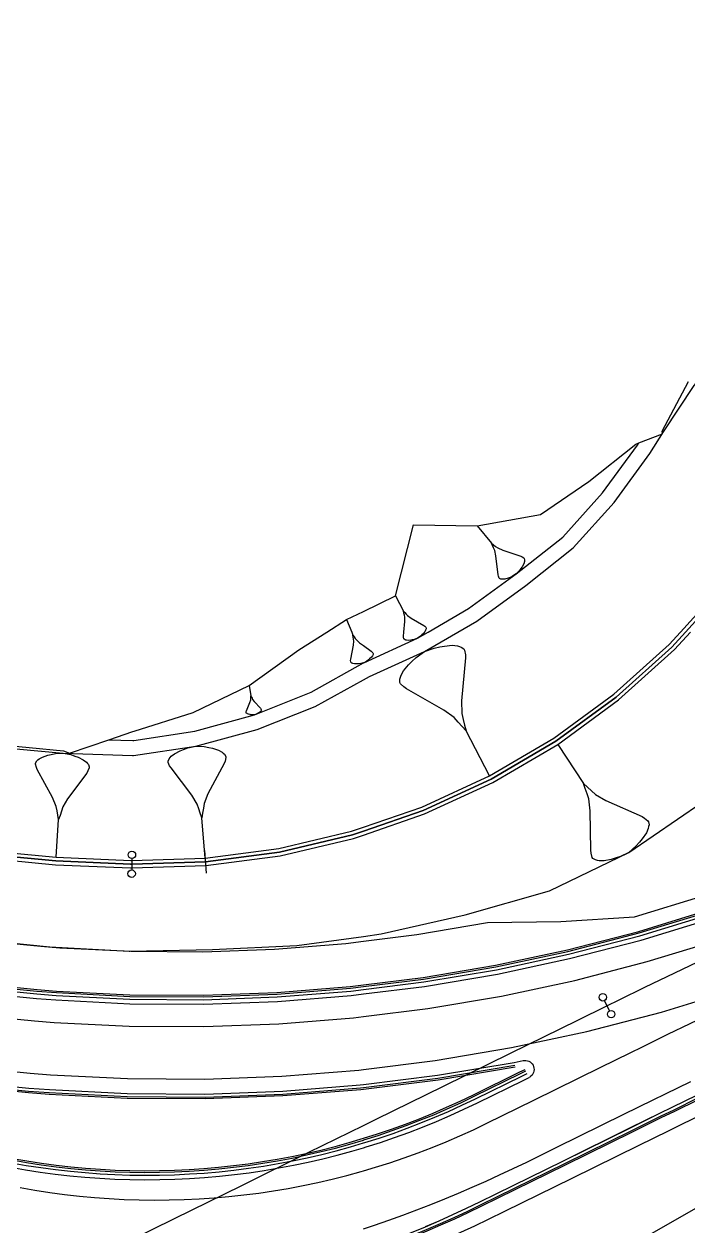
# Model space of a CAD drawing. Extents: x 387562 to 388546, y 804386 to 804945.
# Drawn here: x 387977.3 to 388021.7, y 804760.4 to 804840.6 of the extents above; entities that cross this region are included whole.
import ezdxf

# ---------------------------------------------------------------- set-up
doc = ezdxf.new("R2010")
doc.units = 0
doc.layers.get('0').update_dxf_attribs({"linetype": 'CONTINUOUS'})

msp = doc.modelspace()

# ---------------------------------------------------------------- linework, layer by layer
at = {"color": 1}
for p, q in [((388007.5991, 804807.0933), (388008.5383, 804805.9357)), ((388008.5383, 804805.9357), (388008.6787, 804805.8303)), ((388008.6125, 804805.7766), (388008.5383, 804805.9357)), ((388008.6868, 804805.6175), (388008.6125, 804805.7766)), ((388008.6787, 804805.8303), (388008.8191, 804805.7248)), ((388008.8191, 804805.7248), (388008.9595, 804805.6194)), ((388008.761, 804805.4584), (388008.6868, 804805.6175)), ((388008.8434, 804805.0865), (388008.761, 804805.4584)), ((388008.9851, 804803.8303), (388008.8434, 804805.0865)), ((388008.9595, 804805.6194), (388009.3064, 804805.4621)), ((388009.3064, 804805.4621), (388010.5064, 804805.0646)), ((388010.5064, 804805.0646), (388010.5931, 804805.0253)), ((388010.5931, 804805.0253), (388010.7067, 804804.953)), ((388010.7067, 804804.953), (388010.7335, 804804.9199)), ((388010.7335, 804804.9199), (388010.7541, 804804.8269)), ((388010.4065, 804804.1062), (388010.2019, 804803.8853)), ((388010.512, 804804.2466), (388010.4065, 804804.1062)), ((388010.5844, 804804.3601), (388010.512, 804804.2466)), ((388010.6961, 804804.5605), (388010.5844, 804804.3601)), ((388010.7416, 804804.7071), (388010.6961, 804804.5605)), ((388010.7479, 804804.767), (388010.7416, 804804.7071)), ((388010.7541, 804804.8269), (388010.7479, 804804.767)), ((388009.0057, 804803.7374), (388008.9851, 804803.8303)), ((388009.0531, 804803.6113), (388009.0057, 804803.7374)), ((388009.0799, 804803.5783), (388009.0531, 804803.6113)), ((388009.1667, 804803.5389), (388009.0799, 804803.5783)), ((388009.2266, 804803.5327), (388009.1667, 804803.5389)), ((388009.2865, 804803.5265), (388009.2266, 804803.5327)), ((388009.4393, 804803.5408), (388009.2865, 804803.5265)), ((388009.6584, 804803.6088), (388009.4393, 804803.5408)), ((388009.7844, 804803.6563), (388009.6584, 804803.6088)), ((388009.9435, 804803.7305), (388009.7844, 804803.6563)), ((388010.2019, 804803.8853), (388009.9435, 804803.7305)), ((388002.1263, 804802.4301), (388002.6621, 804801.405)), ((388002.6621, 804801.405), (388002.7526, 804801.3031)), ((388002.6941, 804801.2725), (388002.6621, 804801.405)), ((388002.726, 804801.14), (388002.6941, 804801.2725)), ((388002.758, 804801.0076), (388002.726, 804801.14)), ((388002.7526, 804801.3031), (388002.8432, 804801.2013)), ((388002.7633, 804800.712), (388002.758, 804801.0076)), ((388002.8432, 804801.2013), (388002.9337, 804801.0994)), ((388002.9337, 804801.0994), (388003.1733, 804800.9263)), ((388003.1733, 804800.9263), (388004.0247, 804800.439)), ((387998.8741, 804800.8357), (387999.2095, 804800)), ((388002.7007, 804800), (388002.7633, 804800.712)), ((388004.0247, 804800.439), (388004.0846, 804800.3958)), ((388004.0846, 804800.3958), (388004.1598, 804800.3232)), ((388004.1485, 804800.1308), (388004.0912, 804800.0263)), ((388004.1625, 804800.1754), (388004.1485, 804800.1308)), ((388004.1598, 804800.3232), (388004.1751, 804800.2939)), ((388004.1764, 804800.22), (388004.1625, 804800.1754)), ((388004.1751, 804800.2939), (388004.1764, 804800.22)), ((387999.2095, 804800), (387999.291, 804799.7968)), ((387999.291, 804799.7968), (387999.3684, 804799.69)), ((387999.309, 804799.6661), (387999.291, 804799.7968)), ((387999.327, 804799.5355), (387999.309, 804799.6661)), ((387999.3215, 804799.1197), (387999.3449, 804799.4049)), ((387999.3449, 804799.4049), (387999.327, 804799.5355)), ((387999.3684, 804799.69), (387999.4457, 804799.5831)), ((387999.4457, 804799.5831), (387999.523, 804799.4763)), ((387999.523, 804799.4763), (387999.7371, 804799.2865)), ((387999.7371, 804799.2865), (388000, 804799.0988)), ((388002.6774, 804799.7348), (388002.7007, 804800)), ((388002.6787, 804799.6609), (388002.6774, 804799.7348)), ((388002.6953, 804799.5578), (388002.6787, 804799.6609)), ((388002.7106, 804799.5285), (388002.6953, 804799.5578)), ((388002.7705, 804799.4852), (388002.7106, 804799.5285)), ((388002.8151, 804799.4712), (388002.7705, 804799.4852)), ((388002.8597, 804799.4572), (388002.8151, 804799.4712)), ((388002.9782, 804799.4446), (388002.8597, 804799.4572)), ((388003.1553, 804799.4626), (388002.9782, 804799.4446)), ((388003.2585, 804799.4792), (388003.1553, 804799.4626)), ((388003.3909, 804799.5111), (388003.2585, 804799.4792)), ((388003.6113, 804799.589), (388003.3909, 804799.5111)), ((388003.801, 804799.7255), (388003.6113, 804799.589)), ((388003.9028, 804799.816), (388003.801, 804799.7255)), ((388003.9754, 804799.8912), (388003.9028, 804799.816)), ((388004.0687, 804800), (388003.9754, 804799.8912)), ((388004.0912, 804800.0263), (388004.0687, 804800)), ((387999.1443, 804798.1871), (387999.3215, 804799.1197)), ((388000, 804799.0988), (388000.5098, 804798.735)), ((388000.5098, 804798.735), (388000.5633, 804798.6875)), ((388000.5633, 804798.6875), (388000.6287, 804798.6104)), ((388000.617, 804798.4678), (388000.5992, 804798.4262)), ((388000.6348, 804798.5094), (388000.617, 804798.4678)), ((388000.6287, 804798.6104), (388000.6406, 804798.5807)), ((388000.6406, 804798.5807), (388000.6348, 804798.5094)), ((388003.5203, 804798.3042), (388004.0745, 804798.7028)), ((388004.0745, 804798.7028), (388004.7181, 804798.9302)), ((388004.7181, 804798.9302), (388005.105, 804799.0235)), ((388005.105, 804799.0235), (388005.4064, 804799.0721)), ((388005.4064, 804799.0721), (388005.9236, 804799.1246)), ((388005.9236, 804799.1246), (388006.2697, 804799.0876)), ((388006.2697, 804799.0876), (388006.3999, 804799.0468)), ((388006.3999, 804799.0468), (388006.5302, 804799.006)), ((388006.5302, 804799.006), (388006.7052, 804798.8796)), ((388006.7052, 804798.8796), (388006.7499, 804798.794)), ((388006.7499, 804798.794), (388006.7985, 804798.4926)), ((388006.7985, 804798.4926), (388006.8024, 804798.2768)), ((387999.1385, 804798.1158), (387999.1443, 804798.1871)), ((387999.1445, 804798.0148), (387999.1385, 804798.1158)), ((387999.1564, 804797.9851), (387999.1445, 804798.0148)), ((387999.21, 804797.9377), (387999.1564, 804797.9851)), ((387999.2515, 804797.9199), (387999.21, 804797.9377)), ((387999.2931, 804797.9021), (387999.2515, 804797.9199)), ((387999.406, 804797.8785), (387999.2931, 804797.9021)), ((387999.5783, 804797.8787), (387999.406, 804797.8785)), ((387999.6792, 804797.8847), (387999.5783, 804797.8787)), ((387999.8099, 804797.9027), (387999.6792, 804797.8847)), ((388000, 804797.9492), (387999.8099, 804797.9027)), ((388000.0296, 804797.9564), (388000, 804797.9492)), ((388000.2254, 804798.0695), (388000.0296, 804797.9564)), ((388000.3323, 804798.1468), (388000.2254, 804798.0695)), ((388000.4094, 804798.2122), (388000.3323, 804798.1468)), ((388000.534, 804798.3311), (388000.4094, 804798.2122)), ((388000.5992, 804798.4262), (388000.534, 804798.3311)), ((388002.6726, 804797.4254), (388003.0109, 804797.8201)), ((388003.0109, 804797.8201), (388003.2228, 804798.0398)), ((388003.2228, 804798.0398), (388003.5203, 804798.3042)), ((388006.8024, 804798.2768), (388006.5514, 804795.4225)), ((388002.4237, 804796.8596), (388002.4645, 804796.9899)), ((388002.4645, 804796.9899), (388002.5053, 804797.1201)), ((388002.5053, 804797.1201), (388002.6726, 804797.4254)), ((387992.3546, 804796.4447), (387992.4845, 804795.7374)), ((388002.4275, 804796.6438), (388002.4237, 804796.8596)), ((388002.4722, 804796.5582), (388002.4275, 804796.6438)), ((388002.6919, 804796.3463), (388002.4722, 804796.5582)), ((388002.8669, 804796.2199), (388002.6919, 804796.3463)), ((388005.3537, 804794.7965), (388002.8669, 804796.2199)), ((387992.1867, 804794.7427), (387992.4173, 804795.3073)), ((387992.4173, 804795.3073), (387992.4684, 804795.4838)), ((387992.4684, 804795.4838), (387992.4738, 804795.5683)), ((387992.4738, 804795.5683), (387992.4792, 804795.6529)), ((387992.4792, 804795.6529), (387992.4845, 804795.7374)), ((387992.4845, 804795.7374), (387992.5196, 804795.6603)), ((387992.5196, 804795.6603), (387992.5546, 804795.5832)), ((387992.5546, 804795.5832), (387992.5897, 804795.5061)), ((387992.5897, 804795.5061), (387992.7002, 804795.3592)), ((387992.7002, 804795.3592), (387993.1163, 804794.9134)), ((388006.5514, 804795.4225), (388006.5669, 804794.5593)), ((387992.1649, 804794.6343), (387992.174, 804794.6986)), ((387992.1686, 804794.6141), (387992.1649, 804794.6343)), ((387992.1962, 804794.5774), (387992.1686, 804794.6141)), ((387992.174, 804794.6986), (387992.1867, 804794.7427)), ((387992.2201, 804794.5609), (387992.1962, 804794.5774)), ((387992.2441, 804794.5444), (387992.2201, 804794.5609)), ((387992.3121, 804794.5151), (387992.2441, 804794.5444)), ((387992.4206, 804794.4932), (387992.3121, 804794.5151)), ((387992.4849, 804794.4842), (387992.4206, 804794.4932)), ((387992.5694, 804794.4788), (387992.4849, 804794.4842)), ((387992.7146, 804794.4846), (387992.5694, 804794.4788)), ((387992.8523, 804794.5308), (387992.7146, 804794.4846)), ((387992.9294, 804794.5658), (387992.8523, 804794.5308)), ((387992.9864, 804794.5971), (387992.9294, 804794.5658)), ((387993.08, 804794.6561), (387992.9864, 804794.5971)), ((387993.1332, 804794.7077), (387993.08, 804794.6561)), ((387993.1163, 804794.9134), (387993.1439, 804794.8767)), ((387993.1497, 804794.7316), (387993.1332, 804794.7077)), ((387993.1439, 804794.8767), (387993.1752, 804794.8198)), ((387993.1662, 804794.7555), (387993.1497, 804794.7316)), ((387993.1789, 804794.7996), (387993.1662, 804794.7555)), ((387993.1752, 804794.8198), (387993.1789, 804794.7996)), ((388006.0536, 804794.291), (388005.3537, 804794.7965)), ((388006.5669, 804794.5593), (388006.6602, 804794.1723)), ((388006.318, 804793.9935), (388006.0536, 804794.291)), ((388006.5824, 804793.696), (388006.318, 804793.9935)), ((388006.8469, 804793.3985), (388006.5824, 804793.696)), ((388006.6602, 804794.1723), (388006.7535, 804793.7854)), ((388006.7535, 804793.7854), (388006.8469, 804793.3985)), ((388008.4119, 804790.4041), (388006.8469, 804793.3985)), ((387987.3784, 804791.8822), (387987.7512, 804792.0679)), ((387987.7512, 804792.0679), (387987.9761, 804792.1639)), ((387987.9761, 804792.1639), (387988.2781, 804792.2662)), ((387988.2781, 804792.2662), (387988.8114, 804792.3874)), ((387988.8114, 804792.3874), (387989.3573, 804792.3545)), ((387989.3573, 804792.3545), (387989.6719, 804792.3026)), ((387989.6719, 804792.3026), (387989.9095, 804792.2444)), ((387989.9095, 804792.2444), (387990.3075, 804792.1218)), ((387990.3075, 804792.1218), (387990.5513, 804791.9866)), ((388012.9732, 804792.5073), (388014.6851, 804789.9036)), ((387978.098, 804791.189), (387978.1029, 804791.2608)), ((387978.1029, 804791.2608), (387978.1846, 804791.3993)), ((387978.1846, 804791.3993), (387978.2612, 804791.466)), ((387978.2612, 804791.466), (387978.3379, 804791.5328)), ((387978.3379, 804791.5328), (387978.563, 804791.6614)), ((387978.563, 804791.6614), (387978.9315, 804791.7801)), ((387978.9315, 804791.7801), (387979.1516, 804791.837)), ((387979.1516, 804791.837), (387979.4434, 804791.8889)), ((387979.4434, 804791.8889), (387979.9504, 804791.926)), ((387979.9504, 804791.926), (387980.4475, 804791.8196)), ((387980.4475, 804791.8196), (387980.7295, 804791.7281)), ((387980.7295, 804791.7281), (387980.9397, 804791.6415)), ((387980.9397, 804791.6415), (387981.2884, 804791.4733)), ((387981.2884, 804791.4733), (387981.4937, 804791.3151)), ((387981.4937, 804791.3151), (387981.5605, 804791.2384)), ((387986.9537, 804791.3819), (387987.0182, 804791.5424)), ((387986.96, 804791.3048), (387986.9537, 804791.3819)), ((387987.056, 804791.0799), (387986.96, 804791.3048)), ((387987.0182, 804791.5424), (387987.089, 804791.6257)), ((387987.089, 804791.6257), (387987.1598, 804791.7091)), ((387987.1598, 804791.7091), (387987.3784, 804791.8822)), ((387990.5513, 804791.9866), (387990.6347, 804791.9158)), ((387990.6347, 804791.9158), (387990.7181, 804791.845)), ((387990.7559, 804791.3825), (387990.6915, 804791.2221)), ((387990.7181, 804791.845), (387990.8078, 804791.6972)), ((387990.8141, 804791.6201), (387990.7559, 804791.3825)), ((387990.8078, 804791.6972), (387990.8141, 804791.6201)), ((387978.1549, 804790.9689), (387978.098, 804791.189)), ((387978.2167, 804790.8205), (387978.1549, 804790.9689)), ((387979.2405, 804788.9483), (387978.2167, 804790.8205)), ((387981.5159, 804790.5929), (387980.2446, 804788.879)), ((387981.5975, 804790.7314), (387981.5159, 804790.5929)), ((387981.5605, 804791.2384), (387981.6272, 804791.1617)), ((387981.6841, 804790.9416), (387981.5975, 804790.7314)), ((387981.6272, 804791.1617), (387981.6891, 804791.0133)), ((387981.6891, 804791.0133), (387981.6841, 804790.9416)), ((387987.1457, 804790.932), (387987.056, 804791.0799)), ((387988.5367, 804789.1059), (387987.1457, 804790.932)), ((387990.6915, 804791.2221), (387989.6158, 804789.1941)), ((388014.8063, 804789.5571), (388014.6851, 804789.9036)), ((388014.6851, 804789.9036), (388014.9551, 804789.655)), ((388014.9551, 804789.655), (388015.2251, 804789.4063)), ((387979.4878, 804788.3547), (387979.2405, 804788.9483)), ((387980.2446, 804788.879), (387979.9182, 804788.325)), ((387988.8954, 804788.5144), (387988.5367, 804789.1059)), ((387989.6158, 804789.1941), (387989.3579, 804788.5523)), ((388014.9276, 804789.2107), (388014.8063, 804789.5571)), ((388015.0488, 804788.8642), (388014.9276, 804789.2107)), ((388015.1425, 804788.0734), (388015.0488, 804788.8642)), ((388015.2251, 804789.4063), (388015.4951, 804789.1577)), ((388015.4951, 804789.1577), (388016.184, 804788.7582)), ((387979.5398, 804788.0629), (387979.4878, 804788.3547)), ((387979.5917, 804787.771), (387979.5398, 804788.0629)), ((387979.8266, 804788.0431), (387979.7351, 804787.7611)), ((387979.9182, 804788.325), (387979.8266, 804788.0431)), ((387988.9977, 804788.2124), (387988.8954, 804788.5144)), ((387989.1, 804787.9104), (387988.9977, 804788.2124)), ((387989.306, 804788.2376), (387989.2542, 804787.923)), ((387989.3579, 804788.5523), (387989.306, 804788.2376)), ((388015.175, 804785.4311), (388015.1425, 804788.0734)), ((388016.184, 804788.7582), (388018.597, 804787.681)), ((387979.4704, 804784.9689), (387979.6436, 804787.4792)), ((387979.6436, 804787.4792), (387979.5917, 804787.771)), ((387979.7351, 804787.7611), (387979.6436, 804787.4792)), ((387989.2023, 804787.6084), (387989.1, 804787.9104)), ((387989.2542, 804787.923), (387989.2023, 804787.6084)), ((387989.423, 804784.9105), (387989.2023, 804787.6084)), ((388018.597, 804787.681), (388018.7692, 804787.5811)), ((388018.7692, 804787.5811), (388018.9903, 804787.4069)), ((388018.9903, 804787.4069), (388019.0392, 804787.3325)), ((388019.0392, 804787.3325), (388019.0627, 804787.1348)), ((388018.8863, 804786.5927), (388018.6122, 804786.1993)), ((388019.0117, 804786.8882), (388018.8863, 804786.5927)), ((388019.0372, 804787.0115), (388019.0117, 804786.8882)), ((388019.0627, 804787.1348), (388019.0372, 804787.0115)), ((388018.1893, 804785.7082), (388017.7175, 804785.2914)), ((388018.438, 804785.9782), (388018.1893, 804785.7082)), ((388018.6122, 804786.1993), (388018.438, 804785.9782)), ((387984.5329, 804784.8818), (387984.5202, 804784.1221)), ((388015.1985, 804785.2334), (388015.175, 804785.4311)), ((388015.2708, 804784.9613), (388015.1985, 804785.2334)), ((388015.3197, 804784.887), (388015.2708, 804784.9613)), ((388015.4919, 804784.7871), (388015.3197, 804784.887)), ((388016.5293, 804784.8298), (388016.0595, 804784.7341)), ((388016.8014, 804784.9022), (388016.5293, 804784.8298)), ((388017.1478, 804785.0234), (388016.8014, 804784.9022)), ((388017.7175, 804785.2914), (388017.1478, 804785.0234)), ((388015.6152, 804784.7616), (388015.4919, 804784.7871)), ((388015.7385, 804784.7361), (388015.6152, 804784.7616)), ((388016.0595, 804784.7341), (388015.7385, 804784.7361)), ((388016.4226, 804774.7132), (388016.0873, 804775.3951))]:
    msp.add_line(p, q, dxfattribs=at)
at = {"color": 3}
msp.add_line((387989.3822, 804785.4089), (387989.5045, 804783.9139), dxfattribs=at)
at = {"color": 1, "linetype": 'CONTINUOUS'}
for points in [[(388006.2998, 804800), (388007.5628, 804800.7362), (388010.8319, 804803.1087), (388014.0068, 804805.6378), (388016.7248, 804808.6575), (388019.1261, 804811.9315), (388020.0274, 804813.3626), (388022.0832, 804816.4595), (388026.1949, 804821.3257), (388030.9732, 804825.5449), (388036.3172, 804829.0267), (388042.114, 804831.6961), (388045.0022, 804832.6654), (388045.0075, 804832.667), (388045.0221, 804832.6714), (388047.5079, 804833.4169), (388052.2972, 804834.8533), (388057.0865, 804836.2898), (388061.8759, 804837.7262), (388066.6652, 804839.1626), (388071.4545, 804840.599)], [(388021.1566, 804800), (388023.7625, 804802.8587), (388026.7291, 804806.8499), (388027.8445, 804808.5965), (388029.479, 804811.0372), (388032.7421, 804814.8677), (388036.5275, 804818.1832), (388040.7546, 804820.9131), (388045.3337, 804822.9994), (388047.613, 804823.7542), (388047.6183, 804823.7558), (388047.633, 804823.7601), (388050.1234, 804824.4897), (388054.9217, 804825.8956), (388059.72, 804827.3014), (388064.5183, 804828.7072), (388069.3166, 804830.1131), (388074.1149, 804831.5189), (388078.9132, 804832.9247), (388083.7115, 804834.3306), (388088.5098, 804835.7364), (388093.3081, 804837.1422), (388098.1063, 804838.5481), (388100, 804839.1029)], [(388000, 804801.3877), (388002.1263, 804802.4301), (388003.3352, 804807.1662), (388007.5991, 804807.0933), (388011.8126, 804807.8486), (388015.0347, 804810.0501), (388018.1929, 804812.5552), (388018.3849, 804812.6303), (388019.9523, 804813.2434), (388019.9403, 804813.4157), (388021.702, 804816.739)], [(388004.3165, 804800), (388007.0134, 804801.5718), (388010.2019, 804803.8853), (388013.3024, 804806.3475), (388015.953, 804809.2934), (388018.2947, 804812.4871), (388018.3849, 804812.6303)], [(387997.5614, 804800), (387998.8741, 804800.8357), (388000, 804801.3877)], [(387917.2382, 804800), (387920.2728, 804797.6507), (387921.5667, 804796.7073), (387924.2915, 804794.81), (387928.4299, 804792.1467), (387932.6802, 804789.6658), (387937.0343, 804787.372), (387941.484, 804785.2696), (387946.0208, 804783.3625), (387950.6362, 804781.6545), (387955.3216, 804780.1487), (387960.0679, 804778.8479), (387964.8663, 804777.7547), (387969.7077, 804776.8711), (387973.4783, 804776.3322), (387974.5829, 804776.1987), (387978.1803, 804775.8402), (387979.4827, 804775.7389), (387984.3979, 804775.4925), (387989.3191, 804775.4599), (387994.2371, 804775.6413), (387999.1426, 804776.0363), (388000, 804776.143)], [(387919.3613, 804800), (387921.0461, 804798.6957), (387922.3251, 804797.7632), (387925.0186, 804795.8877), (387929.1095, 804793.2549), (387933.772, 804791.6332), (387938.4639, 804790.2349), (387942.7878, 804788.1919), (387947.1964, 804786.3388), (387951.6814, 804784.679), (387956.2342, 804783.2158), (387960.8464, 804781.9518), (387965.5091, 804780.8895), (387970.2137, 804780.0308), (387973.8777, 804779.5072), (387974.9511, 804779.3775), (387978.4468, 804779.0291), (387979.7124, 804778.9307), (387984.4886, 804778.6912), (387989.2707, 804778.6596), (387994.0497, 804778.8358), (387998.8165, 804779.2196), (388000, 804779.3669)], [(387927.4947, 804800), (387928.5918, 804798.5772), (387932.6844, 804794.4575), (387937.5689, 804791.3036), (387942.5561, 804788.5055), (387947.7062, 804786.1645), (387952.9982, 804784.311), (387956.984, 804782.9919), (387958.2377, 804782.6347), (387963.3698, 804781.3453), (387968.5578, 804780.3047), (387973.791, 804779.5181), (387979.0572, 804778.9801), (387984.3456, 804778.6958), (387984.4289, 804778.6937), (387989.9221, 804778.8087), (387995.5446, 804779.0742), (388000, 804779.6848)], [(387938.126, 804800), (387941.8449, 804796.7906), (387945.9562, 804793.905), (387950.3351, 804791.4442), (387954.9377, 804789.4329), (387958.5267, 804788.2264), (387959.7133, 804787.8849), (387964.5718, 804786.6528), (387969.487, 804785.6714), (387974.4461, 804784.9432), (387979.436, 804784.4701), (387984.4436, 804784.2534), (387984.5223, 804784.252), (387989.4638, 804784.4122), (387994.4432, 804785.0714), (387999.332, 804786.2244), (388000, 804786.4544)], [(387938.8904, 804800), (387942.1523, 804797.185), (387946.2227, 804794.3281), (387950.5579, 804791.8918), (387955.1148, 804789.9005), (387958.6681, 804788.706), (387959.8485, 804788.3662), (387964.6822, 804787.1405), (387969.5723, 804786.1641), (387974.506, 804785.4396), (387979.4704, 804784.9689), (387984.4524, 804784.7533), (387984.5307, 804784.752), (387989.423, 804784.9105), (387994.3529, 804785.5632), (387999.1931, 804786.7047), (388000, 804786.9826)], [(387951.5347, 804800), (387953.7861, 804798.3751), (387957.5305, 804796.2801), (387960.6031, 804795.2713), (387961.7025, 804794.9626), (387966.2023, 804793.8529), (387970.7516, 804792.9755), (387975.3383, 804792.3327), (387979.9504, 804791.926), (387984.5758, 804791.7562), (387984.6486, 804791.7623), (387988.8114, 804792.3874), (387992.8952, 804793.501), (387996.7822, 804795.0378), (388000, 804796.8073)], [(387953.0978, 804800), (387954.1998, 804799.206), (387957.8422, 804797.1031), (387960.8294, 804796.0392), (387961.9098, 804795.7001), (387966.3369, 804794.4472), (387970.8252, 804793.4007), (387975.3605, 804792.516), (387979.9613, 804792.083), (387980.3627, 804791.9109), (387982.9994, 804792.8146), (387984.6041, 804793.3646), (387984.6758, 804793.3804), (387988.6279, 804794.6306), (387992.3546, 804796.4447), (387995.6911, 804798.8093), (387997.5614, 804800)], [(388000, 804786.9826), (388003.895, 804788.3238), (388008.4119, 804790.4041), (388012.6985, 804792.925), (388016.712, 804795.8613), (388020.4124, 804799.1836), (388021.1566, 804800)], [(388000, 804786.4544), (388004.0813, 804787.8597), (388008.6435, 804789.961), (388012.9732, 804792.5073), (388017.0271, 804795.473), (388020.7646, 804798.8287), (388021.8323, 804800)], [(388000, 804796.8073), (388000.402, 804797.0283), (388004.0745, 804798.7028), (388006.2998, 804800)], [(388000, 804797.94), (388000.0296, 804797.9564), (388003.6113, 804799.589), (388004.3165, 804800)], [(387982.9994, 804792.8146), (387984.5934, 804792.7561), (387984.6654, 804792.7622), (387988.7299, 804793.3841), (387992.7146, 804794.4846), (387996.5043, 804795.9984), (388000, 804797.94)], [(388000, 804748.6574), (388000.5615, 804748.9902), (388004.9418, 804751.5676), (388009.3305, 804754.1309), (388013.7276, 804756.68), (388018.1329, 804759.215), (388022.5464, 804761.7357), (388027.0756, 804764.0461), (388031.6121, 804766.3418), (388036.1559, 804768.6227), (388040.7069, 804770.8889), (388045.2652, 804773.1403), (388049.8305, 804775.3769), (388054.4836, 804777.4471), (388059.1431, 804779.5022), (388063.809, 804781.542), (388068.4812, 804783.5667), (388073.1597, 804785.5761), (388077.8444, 804787.5702), (388082.5352, 804789.549), (388087.232, 804791.5125), (388092.0391, 804793.2574), (388096.8514, 804794.9866), (388100, 804796.1064)], [(388000, 804779.6848), (388001.1773, 804779.8461), (388006.7877, 804781.1154), (388012.4242, 804782.7276), (388017.7175, 804785.2914), (388022.5791, 804788.6299), (388027.0979, 804792.4473)], [(387920.7672, 804789.5868), (387925.136, 804786.7753), (387929.6228, 804784.1562), (387934.2193, 804781.7347), (387938.9166, 804779.5153), (387943.706, 804777.5021), (387948.5783, 804775.699), (387953.5245, 804774.1094), (387958.535, 804772.7362), (387963.6005, 804771.5822), (387968.7113, 804770.6494), (387972.6918, 804770.0805), (387973.8579, 804769.9396), (387977.6556, 804769.5611), (387979.0305, 804769.4542), (387984.2192, 804769.194), (387989.4144, 804769.1597), (387994.6062, 804769.3511), (387999.7847, 804769.7681), (388000, 804769.7949)], [(388000, 804779.3669), (388003.5621, 804779.8102), (388008.2776, 804780.6066), (388013.1729, 804780.6827), (388018.1002, 804780.9819), (388022.751, 804782.409), (388027.3354, 804784.0369), (388031.8447, 804785.8625), (388033.4168, 804786.5535), (388036.381, 804787.8771), (388040.2961, 804789.494)], [(388000, 804776.143), (388004.0263, 804776.6441), (388008.8789, 804777.4636), (388013.6914, 804778.4932), (388018.4545, 804779.7311), (388023.1593, 804781.1747), (388027.797, 804782.8216), (388032.3586, 804784.6684), (388033.9506, 804785.3681), (388036.9089, 804786.6891), (388040.7773, 804788.3974)], [(388000, 804758.712), (388000.405, 804758.8533), (388001.3444, 804759.196), (388002.2789, 804759.5522), (388003.2081, 804759.9217), (388004.132, 804760.3044), (388005.0503, 804760.7002), (388005.9629, 804761.1092), (388006.8695, 804761.5311), (388007.77, 804761.9659), (388008.8602, 804762.502), (388013.3471, 804764.7083), (388017.834, 804766.9146), (388019.7855, 804767.8742), (388020.5993, 804768.2736), (388022.2899, 804769.0984), (388026.7361, 804771.2359), (388031.2, 804773.3363), (388035.6812, 804775.3994), (388040.1794, 804777.425), (388044.6944, 804779.4132)], [(388000, 804757.3353), (388000.8419, 804757.6289), (388001.7987, 804757.978), (388002.7505, 804758.3408), (388003.697, 804758.7171), (388004.6381, 804759.1069), (388005.5734, 804759.5101), (388006.5029, 804759.9267), (388007.4264, 804760.3564), (388008.3391, 804760.7971), (388009.4338, 804761.3354), (388013.9207, 804763.5417), (388018.4076, 804765.748), (388020.3585, 804766.7073), (388021.1712, 804767.1062), (388022.8581, 804767.9291), (388027.2945, 804770.0619), (388031.7486, 804772.1577), (388036.2199, 804774.2162), (388040.7488, 804776.1466), (388045.2928, 804778.0388)], [(388000, 804769.7949), (388004.9402, 804770.4097), (388010.063, 804771.2748)], [(388000, 804765.8912), (388000.0863, 804765.9166), (388001.0338, 804766.217), (388001.9751, 804766.5363), (388002.9098, 804766.8743), (388003.8376, 804767.231), (388004.7581, 804767.6061), (388005.6709, 804767.9996), (388006.5756, 804768.4113), (388007.474, 804768.842), (388010.5667, 804770.3627), (388010.9187, 804770.5358)], [(387976.497, 804764.5705), (387977.4762, 804764.3994), (387978.4585, 804764.2479), (387979.4437, 804764.1161), (387980.4314, 804764.0041), (387981.4211, 804763.9118), (387982.4124, 804763.8393), (387983.405, 804763.7866), (387984.3984, 804763.7538), (387985.3923, 804763.7409), (387986.3863, 804763.7479), (387987.3799, 804763.7747), (387988.3728, 804763.8214), (387989.3646, 804763.8879), (387990.3548, 804763.9743), (387991.3431, 804764.0805), (387992.3291, 804764.2064), (387993.3123, 804764.352), (387994.2925, 804764.5172), (387995.2691, 804764.702), (387996.2419, 804764.9063), (387997.2104, 804765.13), (387998.1742, 804765.373), (387999.133, 804765.6353), (388000, 804765.8912)]]:
    msp.add_lwpolyline(points, dxfattribs=at)
at = {"color": 7, "linetype": 'CONTINUOUS'}
for points in [[(388100, 804838.8424), (388098.1766, 804838.3081), (388093.3783, 804836.9023), (388088.58, 804835.4965), (388083.7818, 804834.0906), (388078.9835, 804832.6848), (388074.1852, 804831.279), (388069.3869, 804829.8731), (388064.5886, 804828.4673), (388059.7903, 804827.0615), (388054.992, 804825.6556), (388050.1937, 804824.2498), (388047.7033, 804823.5202), (388047.6886, 804823.5159), (388047.6833, 804823.5143), (388045.4205, 804822.765), (388040.8746, 804820.6937), (388036.6781, 804817.9836), (388032.9201, 804814.6922), (388029.6806, 804810.8894), (388028.058, 804808.4663), (388026.9369, 804806.711), (388023.9555, 804802.6997), (388021.4944, 804800)], [(387914.3793, 804800), (387915.2487, 804799.2643), (387919.2021, 804796.2038), (387920.5166, 804795.2454), (387923.2847, 804793.3179), (387927.489, 804790.6123), (387931.8068, 804788.0919), (387936.2301, 804785.7616), (387940.7505, 804783.6257), (387945.3595, 804781.6884), (387950.0484, 804779.9532), (387954.8082, 804778.4234), (387959.63, 804777.102), (387964.5047, 804775.9914), (387969.4231, 804775.0937), (387973.2536, 804774.5463), (387974.3758, 804774.4107), (387978.0304, 804774.0464), (387979.3535, 804773.9436), (387984.3468, 804773.6932), (387989.3463, 804773.6601), (387994.3426, 804773.8444), (387999.326, 804774.2456), (388000, 804774.3295)], [(387914.3793, 804800), (387915.2487, 804799.2643), (387919.2021, 804796.2038), (387920.5166, 804795.2454), (387923.2847, 804793.3179), (387927.489, 804790.6123), (387931.8068, 804788.0919), (387936.2301, 804785.7616), (387940.7505, 804783.6257), (387945.3595, 804781.6884), (387950.0484, 804779.9532), (387954.8082, 804778.4234), (387959.63, 804777.102), (387964.5047, 804775.9914), (387969.4231, 804775.0937), (387973.2536, 804774.5463), (387974.3758, 804774.4107), (387978.0304, 804774.0464), (387979.3535, 804773.9436), (387984.3468, 804773.6932), (387989.3463, 804773.6601), (387994.3426, 804773.8444), (387999.326, 804774.2456), (388000, 804774.3295)], [(387917.5485, 804800), (387920.3858, 804797.8034), (387921.6775, 804796.8617), (387924.3978, 804794.9675), (387928.5293, 804792.3087), (387932.7724, 804789.8319), (387937.1192, 804787.542), (387941.5614, 804785.4431), (387946.0906, 804783.5392), (387950.6983, 804781.8341), (387955.3758, 804780.3308), (387960.1141, 804779.0322), (387964.9045, 804777.9408), (387969.7377, 804777.0587), (387973.502, 804776.5207), (387974.6047, 804776.3875), (387978.1962, 804776.0295), (387979.4963, 804775.9284), (387984.4033, 804775.6824), (387989.3162, 804775.6499), (387994.226, 804775.831), (387999.1232, 804776.2253), (388000, 804776.3344)], [(387917.7281, 804800), (387920.4512, 804797.8919), (387921.7417, 804796.951), (387924.4593, 804795.0587), (387928.5868, 804792.4025), (387932.8258, 804789.9281), (387937.1683, 804787.6404), (387941.6062, 804785.5435), (387946.131, 804783.6416), (387950.7342, 804781.938), (387955.4071, 804780.4362), (387960.1409, 804779.1389), (387964.9266, 804778.0486), (387969.7551, 804777.1673), (387973.5157, 804776.6298), (387974.6174, 804776.4967), (387978.2053, 804776.1391), (387979.5042, 804776.0381), (387984.4064, 804775.7924), (387989.3146, 804775.7599), (387994.2196, 804775.9408), (387999.112, 804776.3347), (388000, 804776.4452)], [(388000, 804786.7185), (387999.2625, 804786.4646), (387994.3981, 804785.3173), (387989.4434, 804784.6614), (387984.5265, 804784.502), (387984.448, 804784.5033), (387979.4532, 804784.7195), (387974.4761, 804785.1914), (387969.5296, 804785.9177), (387964.627, 804786.8966), (387959.7809, 804788.1255), (387958.5974, 804788.4662), (387955.0263, 804789.6667), (387950.4465, 804791.668), (387946.0895, 804794.1166), (387941.9986, 804796.9878), (387938.5082, 804800)], [(388021.4944, 804800), (388020.5885, 804799.0062), (388016.8695, 804795.6672), (388012.8359, 804792.7162), (388008.5277, 804790.1826), (388003.9881, 804788.0917), (388000, 804786.7185)], [(387920.5994, 804789.3382), (387924.9792, 804786.5195), (387929.4773, 804783.8939), (387934.0852, 804781.4663), (387938.7944, 804779.2413), (387943.5958, 804777.2231), (387948.4804, 804775.4155), (387953.4389, 804773.8218), (387958.462, 804772.4453), (387963.5402, 804771.2883), (387968.6639, 804770.3531), (387972.6544, 804769.7828), (387973.8234, 804769.6416), (387977.6306, 804769.2621), (387979.0089, 804769.1549), (387984.2107, 804768.8941), (387989.419, 804768.8597), (387994.6237, 804769.0516), (387999.8153, 804769.4696), (388000, 804769.4926)], [(387920.6554, 804789.421), (387925.0314, 804786.6048), (387929.5258, 804783.9814), (387934.1299, 804781.5558), (387938.8351, 804779.3326), (387943.6325, 804777.3161), (387948.513, 804775.51), (387953.4674, 804773.9177), (387958.4863, 804772.5423), (387963.5603, 804771.3863), (387968.6797, 804770.4519), (387972.6669, 804769.882), (387973.8349, 804769.7409), (387977.639, 804769.3618), (387979.0161, 804769.2547), (387984.2136, 804768.9941), (387989.4174, 804768.9597), (387994.6179, 804769.1515), (387999.8051, 804769.5691), (388000, 804769.5934)], [(388000, 804776.4452), (388003.9828, 804776.9409), (388008.8225, 804777.7582), (388013.6222, 804778.7851), (388018.3727, 804780.0197), (388023.0651, 804781.4596), (388027.6905, 804783.102), (388032.24, 804784.944), (388033.8293, 804785.6425), (388036.7871, 804786.9633), (388040.6567, 804788.6721)], [(388000, 804776.3344), (388003.9987, 804776.8321), (388008.8432, 804777.6502), (388013.6476, 804778.6781), (388018.4027, 804779.9139), (388023.0997, 804781.3551), (388027.7295, 804782.9992), (388032.2835, 804784.8429), (388033.8738, 804785.5419), (388036.8318, 804786.8628), (388040.7009, 804788.5713)], [(388000, 804774.3295), (388004.2874, 804774.8631), (388009.2172, 804775.6956), (388014.1061, 804776.7417), (388018.945, 804777.9992), (388023.7246, 804779.4658), (388028.436, 804781.1388), (388033.0702, 804783.015), (388034.6859, 804783.7252), (388037.6399, 804785.0443), (388041.5005, 804786.7491)], [(388000, 804774.3295), (388004.2874, 804774.8631), (388009.2172, 804775.6956), (388014.1061, 804776.7417), (388018.945, 804777.9992), (388023.7246, 804779.4658), (388028.436, 804781.1388), (388033.0702, 804783.015), (388034.6859, 804783.7252), (388037.6399, 804785.0443), (388041.5005, 804786.7491)], [(388000, 804770.8034), (388004.795, 804771.4001), (388009.8749, 804772.258), (388014.9126, 804773.3358), (388019.8988, 804774.6316), (388024.8239, 804776.1429), (388029.6786, 804777.8668), (388034.4539, 804779.8002), (388036.1187, 804780.5319), (388039.0612, 804781.8459), (388042.9068, 804783.544)], [(388000, 804764.0314), (388000.8076, 804764.2698), (388001.7609, 804764.572), (388002.7079, 804764.8932), (388003.6482, 804765.2333), (388004.5816, 804765.5921), (388005.5077, 804765.9695), (388006.426, 804766.3653), (388007.3362, 804766.7795), (388008.2379, 804767.2117), (388011.3609, 804768.7474), (388015.8478, 804770.9537), (388017.7994, 804771.9133), (388018.6194, 804772.3158), (388020.3229, 804773.1468), (388024.8029, 804775.3005), (388029.3007, 804777.4169), (388033.8159, 804779.4957), (388038.3247, 804781.5172)], [(388000, 804758.5002), (388000.4722, 804758.6649), (388001.4143, 804759.0087), (388002.3514, 804759.3658), (388003.2833, 804759.7364), (388004.2098, 804760.1201), (388005.1308, 804760.5171), (388006.046, 804760.9272), (388006.9552, 804761.3504), (388007.8576, 804761.7861), (388008.9484, 804762.3225), (388013.4353, 804764.5288), (388017.9222, 804766.7351), (388019.8736, 804767.6947), (388020.6873, 804768.094), (388022.3773, 804768.9185), (388026.822, 804771.0553), (388031.2844, 804773.1549), (388035.7641, 804775.2173), (388040.2608, 804777.2423), (388044.7742, 804779.2298)], [(388000, 804758.3943), (388000.5058, 804758.5707), (388001.4493, 804758.915), (388002.3877, 804759.2726), (388003.3209, 804759.6437), (388004.2488, 804760.028), (388005.171, 804760.4256), (388006.0875, 804760.8363), (388006.998, 804761.26), (388007.9013, 804761.6962), (388008.9925, 804762.2328), (388013.4794, 804764.4391), (388017.9663, 804766.6454), (388019.9177, 804767.6049), (388020.7313, 804768.0042), (388022.421, 804768.8285), (388026.865, 804770.965), (388031.3266, 804773.0643), (388035.8055, 804775.1263), (388040.3015, 804777.151), (388044.8141, 804779.1381)], [(387973.9731, 804770.9339), (387977.739, 804770.5586), (387979.1023, 804770.4526), (387984.2476, 804770.1946), (387989.3993, 804770.1605), (387994.5475, 804770.3504), (387999.6827, 804770.7639), (388000, 804770.8034)], [(388000, 804769.5934), (388004.9692, 804770.2118), (388010.1005, 804771.0784)], [(388000, 804769.4926), (388004.9837, 804770.1129), (388010.1193, 804770.9802)], [(388000, 804766.204), (388000.9403, 804766.5021), (388001.8759, 804766.8194), (388002.805, 804767.1554), (388003.7272, 804767.5099), (388004.6421, 804767.8828), (388005.5494, 804768.2739), (388006.4487, 804768.6831), (388007.3437, 804769.1122), (388010.4343, 804770.6319), (388010.7863, 804770.805)], [(388000, 804766.0893), (388000.0307, 804766.0983), (388000.9746, 804766.3976), (388001.9123, 804766.7156), (388002.8434, 804767.0524), (388003.7677, 804767.4077), (388004.6846, 804767.7814), (388005.5939, 804768.1733), (388006.4952, 804768.5834), (388007.3915, 804769.0131), (388010.4828, 804770.5332), (388010.8349, 804770.7063)], [(388000, 804760.1697), (388000.7377, 804760.4155), (388001.6826, 804760.7429), (388002.6236, 804761.0813), (388003.5606, 804761.4308), (388004.4933, 804761.7912), (388005.4218, 804762.1626), (388006.3458, 804762.5449), (388007.2653, 804762.9381), (388008.1801, 804763.342), (388009.09, 804763.7567), (388009.9951, 804764.1821), (388010.895, 804764.618), (388012.9054, 804765.6066), (388017.3923, 804767.8129), (388019.3438, 804768.7725), (388020.159, 804769.1726), (388021.8525, 804769.9987)], [(387976.5316, 804764.7574), (387977.507, 804764.5869), (387978.4856, 804764.436), (387979.467, 804764.3047), (387980.4509, 804764.1931), (387981.4368, 804764.1011), (387982.4244, 804764.0289), (387983.4132, 804763.9764), (387984.4028, 804763.9438), (387985.3929, 804763.9309), (387986.3831, 804763.9378), (387987.3729, 804763.9646), (387988.362, 804764.0111), (387989.3499, 804764.0774), (387990.3364, 804764.1634), (387991.3209, 804764.2692), (387992.3031, 804764.3946), (387993.2826, 804764.5396), (387994.259, 804764.7042), (387995.2319, 804764.8883), (387996.201, 804765.0918), (387997.1658, 804765.3147), (387998.1259, 804765.5568), (387999.081, 804765.818), (388000, 804766.0893)], [(387976.5516, 804764.8655), (387977.5248, 804764.6955), (387978.5013, 804764.5449), (387979.4805, 804764.4139), (387980.4622, 804764.3025), (387981.4459, 804764.2107), (387982.4313, 804764.1387), (387983.4179, 804764.0863), (387984.4053, 804764.0537), (387985.3932, 804764.0409), (387986.3812, 804764.0478), (387987.3688, 804764.0745), (387988.3557, 804764.1209), (387989.3415, 804764.1871), (387990.3257, 804764.2729), (387991.3081, 804764.3784), (387992.2881, 804764.5036), (387993.2654, 804764.6483), (387994.2396, 804764.8125), (387995.2104, 804764.9962), (387996.1773, 804765.1992), (387997.1399, 804765.4216), (387998.0979, 804765.6632), (387999.0509, 804765.9238), (387999.9985, 804766.2035), (388000, 804766.204)], [(387977.076, 804762.9155), (387978.061, 804762.7434), (387979.0494, 804762.591), (387980.0405, 804762.4584), (387981.0341, 804762.3457), (387982.0298, 804762.2528), (387983.0271, 804762.1799), (387984.0257, 804762.1269), (387985.0251, 804762.0939), (387986.025, 804762.0809), (387987.025, 804762.0879), (387988.0246, 804762.1149), (387989.0235, 804762.1619), (387990.0212, 804762.2288), (387991.0174, 804762.3157), (387992.0117, 804762.4225), (387993.0036, 804762.5492), (387993.9928, 804762.6957), (387994.9789, 804762.8619), (387995.9614, 804763.0478), (387996.9401, 804763.2533), (387997.9144, 804763.4784), (387998.884, 804763.7229), (387999.8486, 804763.9867), (388000, 804764.0314)]]:
    msp.add_lwpolyline(points, dxfattribs=at)
at = {"color": 3, "linetype": 'CONTINUOUS'}
for points in [[(388021.4944, 804800), (388023.9555, 804802.6997), (388026.9369, 804806.711), (388028.058, 804808.4663), (388029.6806, 804810.8894), (388032.9201, 804814.6922), (388036.6781, 804817.9836), (388040.8746, 804820.6937), (388045.4205, 804822.765), (388047.6833, 804823.5143), (388047.6886, 804823.5159), (388047.7033, 804823.5202), (388050.1937, 804824.2498), (388054.992, 804825.6556), (388059.7903, 804827.0615), (388064.5886, 804828.4673), (388069.3869, 804829.8731), (388074.1852, 804831.279), (388078.9835, 804832.6848), (388083.7818, 804834.0906), (388088.58, 804835.4965), (388093.3783, 804836.9023), (388098.1766, 804838.3081), (388100, 804838.8424)], [(387938.5082, 804800), (387941.9986, 804796.9878), (387946.0895, 804794.1166), (387950.4465, 804791.668), (387955.0263, 804789.6667), (387958.5974, 804788.4662), (387959.7809, 804788.1255), (387964.627, 804786.8966), (387969.5296, 804785.9177), (387974.4761, 804785.1914), (387979.4532, 804784.7195), (387984.448, 804784.5033), (387984.5265, 804784.502), (387989.4434, 804784.6614), (387994.3981, 804785.3173), (387999.2625, 804786.4646), (388000, 804786.7185)], [(388000, 804767.0612), (388000.8427, 804767.4756), (388005.3296, 804769.6819), (388009.8165, 804771.8882), (388014.3034, 804774.0945), (388016.255, 804775.0541), (388017.0798, 804775.459), (388018.7933, 804776.2949), (388023.2995, 804778.4612), (388027.8237, 804780.59), (388032.3655, 804782.681), (388036.9245, 804784.734), (388041.5005, 804786.7491), (388046.0931, 804788.7258), (388050.7021, 804790.6643), (388055.327, 804792.5643), (388059.9676, 804794.4257), (388064.6235, 804796.2483), (388065, 804796.3937), (388069.2945, 804798.0321), (388073.9802, 804799.7769), (388074.595, 804800)], [(388000, 804786.7185), (388003.9881, 804788.0917), (388008.5277, 804790.1826), (388012.8359, 804792.7162), (388016.8695, 804795.6672), (388020.5885, 804799.0062), (388021.4944, 804800)], [(387947, 804741), (387951.4869, 804743.2063), (387955.9738, 804745.4126), (387960.4607, 804747.6189), (387964.9476, 804749.8252), (387969.4345, 804752.0315), (387973.9214, 804754.2378), (387978.4083, 804756.4441), (387982.8952, 804758.6504), (387987.3821, 804760.8567), (387991.869, 804763.063), (387996.3559, 804765.2693), (388000, 804767.0612)]]:
    msp.add_lwpolyline(points, dxfattribs=at)
at = {"color": 2, "linetype": 'CONTINUOUS'}
for points in [[(387916.7482, 804800), (387920.0943, 804797.4095), (387921.3917, 804796.4637), (387924.1237, 804794.5613), (387928.2731, 804791.891), (387932.5346, 804789.4035), (387936.9003, 804787.1036), (387941.3617, 804784.9956), (387945.9106, 804783.0835), (387950.5383, 804781.3709), (387955.236, 804779.8611), (387959.9949, 804778.557), (387964.806, 804777.4608), (387969.6602, 804776.5749), (387973.4408, 804776.0345), (387974.5484, 804775.9007), (387978.1554, 804775.5412), (387979.4612, 804775.4397), (387984.3894, 804775.1926), (387989.3237, 804775.16), (387994.2547, 804775.3418), (387999.1732, 804775.7378), (388000, 804775.8407)], [(388000, 804775.8407), (388004.0698, 804776.3472), (388008.9353, 804777.1689), (388013.7605, 804778.2013), (388018.5362, 804779.4424), (388023.2535, 804780.8899), (388027.9035, 804782.5411), (388032.4772, 804784.3929), (388034.0718, 804785.0937), (388037.0308, 804786.415), (388040.8978, 804788.1226)], [(388004.1316, 804760.3053), (388005.0499, 804760.7011), (388005.9625, 804761.1101), (388006.8691, 804761.532), (388007.7696, 804761.9668), (388008.8597, 804762.5029), (388013.3466, 804764.7092), (388017.8335, 804766.9155), (388019.785, 804767.8751), (388020.5989, 804768.2745), (388022.2895, 804769.0993), (388026.7357, 804771.2368), (388031.1996, 804773.3372), (388035.6808, 804775.4003), (388040.179, 804777.426), (388044.694, 804779.4141), (388049.2254, 804781.3645), (388053.7728, 804783.2771), (388058.3361, 804785.1518), (388062.9148, 804786.9883), (388067.5087, 804788.7867)], [(388000, 804769.7959), (388004.9401, 804770.4107), (388010.0628, 804771.2758), (388010.6705, 804771.3937), (388010.7401, 804771.4032), (388010.8399, 804771.4026), (388010.9383, 804771.3854), (388011.0325, 804771.3522), (388011.1199, 804771.3037), (388011.198, 804771.2415), (388011.2647, 804771.1671), (388011.3182, 804771.0828), (388011.3569, 804770.9907), (388011.3798, 804770.8935), (388011.3862, 804770.7938), (388011.376, 804770.6944), (388011.3495, 804770.5981), (388011.3074, 804770.5075), (388011.2508, 804770.4252), (388011.1814, 804770.3534), (388011.101, 804770.2941), (388011.0511, 804770.2666)], [(387973.858, 804769.9406), (387977.6557, 804769.5621), (387979.0305, 804769.4552), (387984.2193, 804769.195), (387989.4144, 804769.1607), (387994.6061, 804769.3521), (387999.7846, 804769.7691), (388000, 804769.7959)], [(388000, 804765.5784), (388000.1741, 804765.6298), (388001.1273, 804765.932), (388002.0743, 804766.2532), (388003.0147, 804766.5933), (388003.9481, 804766.9521), (388004.8741, 804767.3295), (388005.7924, 804767.7253), (388006.7026, 804768.1395), (388007.6043, 804768.5717), (388010.6991, 804770.0935), (388011.0511, 804770.2666)], [(387976.4424, 804764.2755), (387977.4275, 804764.1034), (387978.4158, 804763.951), (387979.4069, 804763.8184), (387980.4005, 804763.7056), (387981.3962, 804763.6128), (387982.3935, 804763.5399), (387983.3921, 804763.4869), (387984.3915, 804763.4539), (387985.3914, 804763.4409), (387986.3914, 804763.4479), (387987.391, 804763.4749), (387988.3899, 804763.5219), (387989.3876, 804763.5888), (387990.3838, 804763.6757), (387991.3781, 804763.7825), (387992.37, 804763.9092), (387993.3592, 804764.0557), (387994.3453, 804764.2219), (387995.3278, 804764.4078), (387996.3065, 804764.6133), (387997.2808, 804764.8384), (387998.2504, 804765.0829), (387999.215, 804765.3467), (388000, 804765.5784)]]:
    msp.add_lwpolyline(points, dxfattribs=at)
at = {"color": 1}
for centre, radius in [((387984.5371, 804785.1295), 0.2477), ((387984.516, 804783.8724), 0.2497), ((388015.9771, 804775.6192), 0.2497), ((388016.5319, 804774.4909), 0.2477)]:
    msp.add_circle(centre, radius, dxfattribs=at)

doc.saveas('drawing.dxf')
